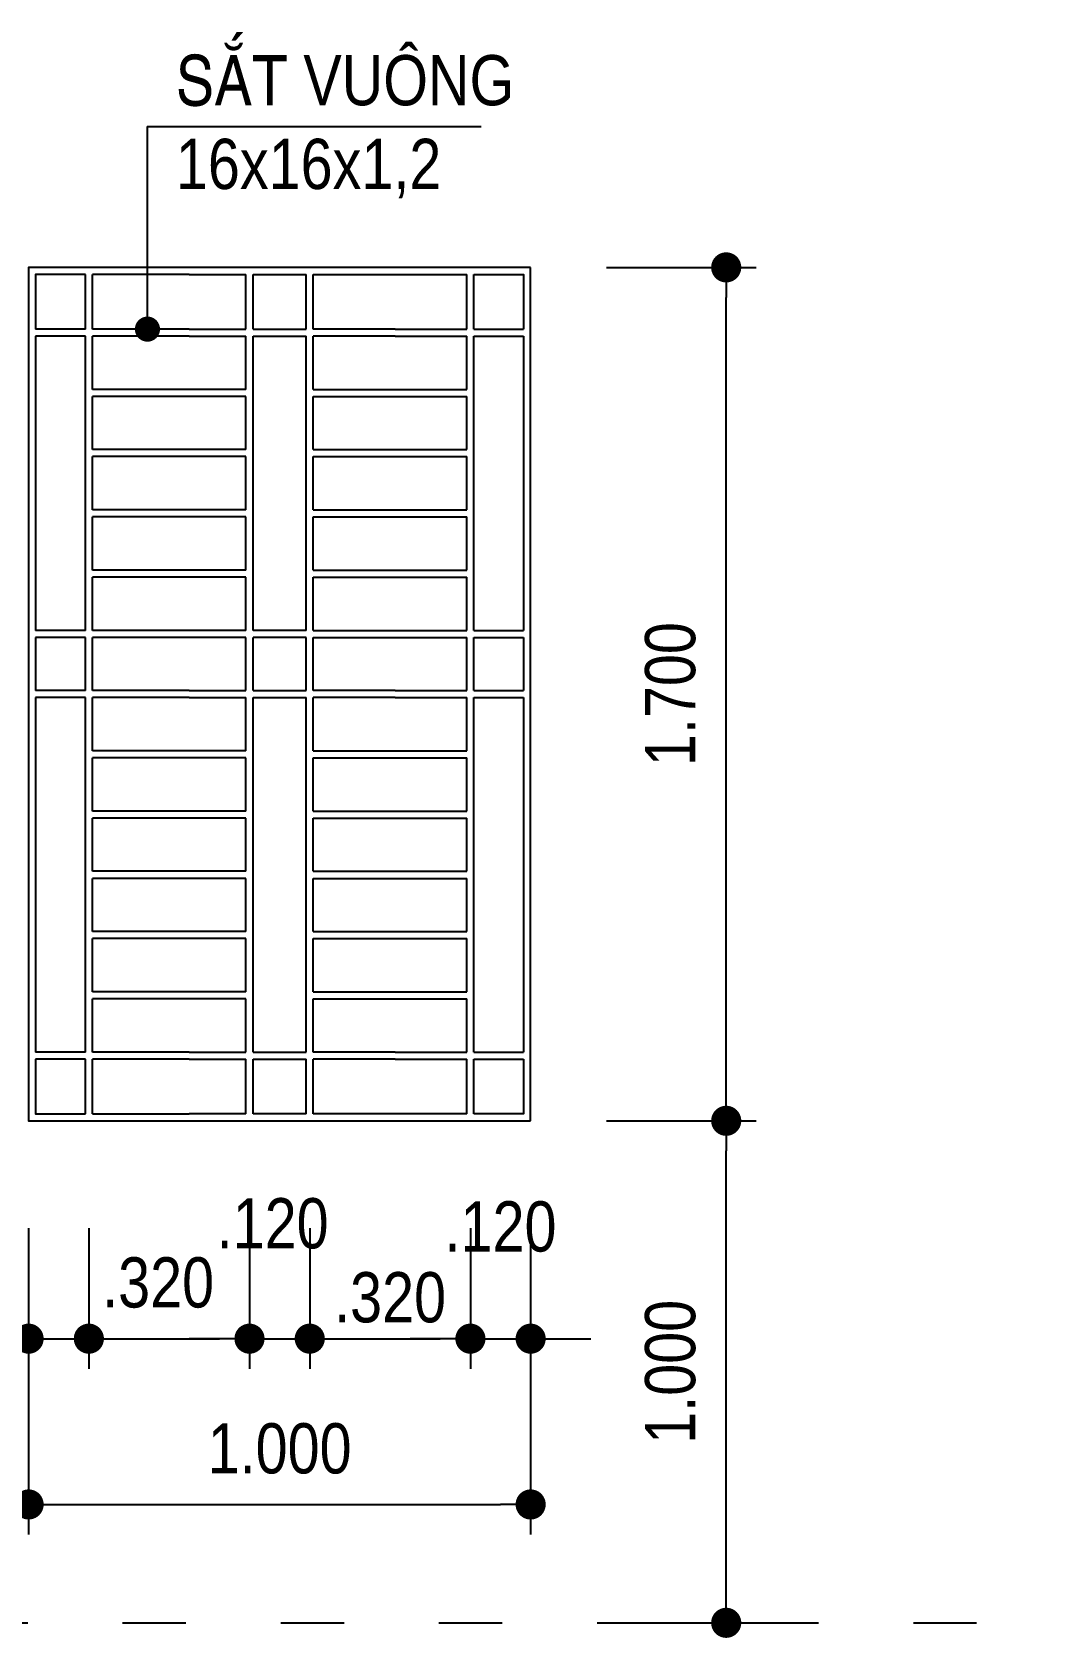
# Model space of a CAD drawing. Header units: millimetres. Extents: x 120 to 288, y 58 to 216.
# Drawn here: x 186.53 to 190.55, y 69.59 to 75.99 of the extents above; entities that cross this region are included whole.
import ezdxf

# ---------------------------------------------------------------- set-up
doc = ezdxf.new("R2010")
doc.units = ezdxf.units.MM
doc.header["$LTSCALE"] = 0.3
doc.header["$MEASUREMENT"] = 0
doc.linetypes.add('ACAD_ISO03W100', pattern=[30, 12, -18])
doc.layers.get('0').update_dxf_attribs({"linetype": 'CONTINUOUS', "lineweight": 13})
doc.layers.get('DEFPOINTS').update_dxf_attribs({"linetype": 'CONTINUOUS', "lineweight": 13})
for name, color, linetype in [('HATCH', 8, 'CONTINUOUS'), ('LAYER 1', 1, 'CONTINUOUS'), ('LAYER1', 1, 'CONTINUOUS')]:
    doc.layers.add(name, color=color, linetype=linetype)
doc.styles.add('HELVE-KT', font='vhelvcn.TTF')
doc.dimstyles.new('1-50', dxfattribs={"dimtxt": 0.2, "dimasz": 0.12, "dimexe": 0.12, "dimexo": 0.2, "dimgap": 0.12, "dimtad": 1, "dimdec": 3, "dimlfac": 0.5, "dimzin": 4, "dimdsep": 46, "dimtxsty": 'HELVE-KT', "dimblk1": 'DOT', "dimblk2": 'DOT', "dimsah": 1, "dimcen": -0.18, "dimadec": 3, "dimazin": 0, "dimtfac": 1, "dimtdec": 3, "dimtmove": 2, "dimatfit": 3, "dimldrblk": 'DOT', "dimfxl": 0, "dimtolj": 1, "dimtzin": 4, "dimarcsym": 0})

# ---------------------------------------------------------------- blocks, each defined once
blk = doc.blocks.new('_DOT')
at = {"color": 0, "linetype": 'ByBlock'}
blk.add_line((-0.5, 0), (-1, 0), dxfattribs=at)
at = {"color": 0, "linetype": 'ByBlock', "const_width": 0.5}
blk.add_lwpolyline([(-0.25, 0, 1), (0.25, 0, 1)], format="xyb", close=True, dxfattribs=at)
blk = doc.blocks.new('*D1261')
at = {"layer": 'DEFPOINTS', "color": 0, "linetype": 'Continuous', "lineweight": -2, "ltscale": 0.08}
for p in [(188.6153, 75.0511), (189.2918, 75.0511), (188.6153, 71.6511)]:
    blk.add_point(p, dxfattribs=at)
at = {"layer": 'LAYER1', "color": 0, "linetype": 'Continuous', "lineweight": -2, "ltscale": 0.08}
for p, q in [((188.8153, 75.0511), (189.4118, 75.0511)), ((189.2918, 71.7711), (189.2918, 74.9311)), ((188.8153, 71.6511), (189.4118, 71.6511))]:
    blk.add_line(p, q, dxfattribs=at)
at = {"layer": 'LAYER1', "color": 0, "linetype": 'Continuous', "lineweight": -2, "ltscale": 0.08, "xscale": 0.12, "yscale": 0.12, "zscale": 0.12}
for p, rotation in [((189.2918, 75.0511), 90), ((189.2918, 71.6511), 270)]:
    blk.add_blockref('_DOT', p, dxfattribs=dict(at, rotation=rotation))
at = {"layer": 'LAYER1', "color": 0, "linetype": 'Continuous', "ltscale": 0.08, "insert": (189.0697, 73.3511), "char_height": 0.2, "attachment_point": 5, "rotation": 90, "style": 'HELVE-KT'}
blk.add_mtext('\\A1;1.700', dxfattribs=at)
blk = doc.blocks.new('*D1262')
at = {"layer": 'DEFPOINTS', "color": 0, "linetype": 'Continuous', "lineweight": -2, "ltscale": 0.08}
for p in [(188.6153, 71.6511), (189.2918, 71.6511), (188.6753, 69.6511)]:
    blk.add_point(p, dxfattribs=at)
at = {"layer": 'LAYER1', "color": 0, "linetype": 'Continuous', "lineweight": -2, "ltscale": 0.08}
for p, q in [((188.8153, 71.6511), (189.4118, 71.6511)), ((189.2918, 69.7711), (189.2918, 71.5311)), ((188.8753, 69.6511), (189.4118, 69.6511))]:
    blk.add_line(p, q, dxfattribs=at)
at = {"layer": 'LAYER1', "color": 0, "linetype": 'Continuous', "lineweight": -2, "ltscale": 0.08, "xscale": 0.12, "yscale": 0.12, "zscale": 0.12}
for p, rotation in [((189.2918, 71.6511), 90), ((189.2918, 69.6511), 270)]:
    blk.add_blockref('_DOT', p, dxfattribs=dict(at, rotation=rotation))
at = {"layer": 'LAYER1', "color": 0, "linetype": 'Continuous', "ltscale": 0.08, "insert": (189.0697, 70.6511), "char_height": 0.2, "attachment_point": 5, "rotation": 90, "style": 'HELVE-KT'}
blk.add_mtext('\\A1;1.000', dxfattribs=at)
blk = doc.blocks.new('*D1266')
at = {"layer": 'DEFPOINTS', "color": 0, "linetype": 'Continuous', "lineweight": -2, "ltscale": 0.08}
for p in [(186.5128, 71.4231), (186.7528, 71.4231), (186.7528, 70.7831)]:
    blk.add_point(p, dxfattribs=at)
at = {"layer": 'LAYER1', "color": 0, "linetype": 'Continuous', "lineweight": -2, "ltscale": 0.08}
for p, q in [((186.5128, 71.2231), (186.5128, 70.6631)), ((186.7528, 71.2231), (186.7528, 70.6631)), ((186.3928, 70.7831), (186.2728, 70.7831)), ((186.5128, 70.7831), (186.7528, 70.7831)), ((186.8728, 70.7831), (186.9928, 70.7831))]:
    blk.add_line(p, q, dxfattribs=at)
at = {"layer": 'LAYER1', "color": 0, "linetype": 'Continuous', "lineweight": -2, "ltscale": 0.08, "xscale": 0.12, "yscale": 0.12, "zscale": 0.12}
blk.add_blockref('_DOT', (186.5128, 70.7831), dxfattribs=at)
at = {"layer": 'LAYER1', "color": 0, "linetype": 'Continuous', "lineweight": -2, "ltscale": 0.08, "xscale": 0.12, "yscale": 0.12, "zscale": 0.12, "rotation": 180}
blk.add_blockref('_DOT', (186.7528, 70.7831), dxfattribs=at)
at = {"layer": 'LAYER1', "color": 0, "linetype": 'Continuous', "ltscale": 0.08, "insert": (186.1947, 70.9975), "char_height": 0.2, "attachment_point": 5, "style": 'HELVE-KT'}
blk.add_mtext('\\A1;.120', dxfattribs=at)
blk = doc.blocks.new('*D1267')
at = {"layer": 'DEFPOINTS', "color": 0, "linetype": 'Continuous', "lineweight": -2, "ltscale": 0.08}
for p in [(186.7528, 71.4231), (187.3928, 71.4231), (187.3928, 70.7831)]:
    blk.add_point(p, dxfattribs=at)
at = {"layer": 'LAYER1', "color": 0, "linetype": 'Continuous', "lineweight": -2, "ltscale": 0.08}
for p, q in [((186.7528, 71.2231), (186.7528, 70.6631)), ((187.3928, 71.2231), (187.3928, 70.6631)), ((186.8728, 70.7831), (187.2728, 70.7831))]:
    blk.add_line(p, q, dxfattribs=at)
at = {"layer": 'LAYER1', "color": 0, "linetype": 'Continuous', "lineweight": -2, "ltscale": 0.08, "xscale": 0.12, "yscale": 0.12, "zscale": 0.12, "rotation": 180}
blk.add_blockref('_DOT', (186.7528, 70.7831), dxfattribs=at)
at = {"layer": 'LAYER1', "color": 0, "linetype": 'Continuous', "lineweight": -2, "ltscale": 0.08, "xscale": 0.12, "yscale": 0.12, "zscale": 0.12}
blk.add_blockref('_DOT', (187.3928, 70.7831), dxfattribs=at)
at = {"layer": 'LAYER1', "color": 0, "linetype": 'Continuous', "ltscale": 0.08, "insert": (187.0287, 71.0059), "char_height": 0.2, "attachment_point": 5, "style": 'HELVE-KT'}
blk.add_mtext('\\A1;.320', dxfattribs=at)
blk = doc.blocks.new('*D1272')
at = {"layer": 'DEFPOINTS', "color": 0, "linetype": 'Continuous', "lineweight": -2, "ltscale": 0.08}
for p in [(188.2728, 71.4231), (188.5128, 71.4231), (188.5128, 70.7831)]:
    blk.add_point(p, dxfattribs=at)
at = {"layer": 'LAYER1', "color": 0, "linetype": 'Continuous', "lineweight": -2, "ltscale": 0.08}
for p, q in [((188.2728, 71.2231), (188.2728, 70.6631)), ((188.5128, 71.2231), (188.5128, 70.6631)), ((188.1528, 70.7831), (188.0328, 70.7831)), ((188.2728, 70.7831), (188.5128, 70.7831)), ((188.6328, 70.7831), (188.7528, 70.7831))]:
    blk.add_line(p, q, dxfattribs=at)
at = {"layer": 'LAYER1', "color": 0, "linetype": 'Continuous', "lineweight": -2, "ltscale": 0.08, "xscale": 0.12, "yscale": 0.12, "zscale": 0.12}
blk.add_blockref('_DOT', (188.2728, 70.7831), dxfattribs=at)
at = {"layer": 'LAYER1', "color": 0, "linetype": 'Continuous', "lineweight": -2, "ltscale": 0.08, "xscale": 0.12, "yscale": 0.12, "zscale": 0.12, "rotation": 180}
blk.add_blockref('_DOT', (188.5128, 70.7831), dxfattribs=at)
at = {"layer": 'LAYER1', "color": 0, "linetype": 'Continuous', "ltscale": 0.08, "insert": (188.3928, 71.2289), "char_height": 0.2, "attachment_point": 5, "style": 'HELVE-KT'}
blk.add_mtext('\\A1;.120', dxfattribs=at)
blk = doc.blocks.new('*D1273')
at = {"layer": 'DEFPOINTS', "color": 0, "lineweight": -2, "ltscale": 0.08}
for p in [(187.3928, 71.4231), (187.6328, 71.4231), (187.6328, 70.7831)]:
    blk.add_point(p, dxfattribs=at)
at = {"layer": 'LAYER1', "color": 0, "lineweight": -2, "ltscale": 0.08}
for p, q in [((187.3928, 71.2231), (187.3928, 70.6631)), ((187.6328, 71.2231), (187.6328, 70.6631)), ((187.2728, 70.7831), (187.1528, 70.7831)), ((187.3928, 70.7831), (187.6328, 70.7831)), ((187.7528, 70.7831), (187.8728, 70.7831))]:
    blk.add_line(p, q, dxfattribs=at)
at = {"layer": 'LAYER1', "color": 0, "lineweight": -2, "ltscale": 0.08, "xscale": 0.12, "yscale": 0.12, "zscale": 0.12}
blk.add_blockref('_DOT', (187.3928, 70.7831), dxfattribs=at)
at = {"layer": 'LAYER1', "color": 0, "lineweight": -2, "ltscale": 0.08, "xscale": 0.12, "yscale": 0.12, "zscale": 0.12, "rotation": 180}
blk.add_blockref('_DOT', (187.6328, 70.7831), dxfattribs=at)
at = {"layer": 'LAYER1', "color": 0, "ltscale": 0.08, "insert": (187.485, 71.2414), "char_height": 0.2, "attachment_point": 5, "style": 'HELVE-KT'}
blk.add_mtext('\\A1;.120', dxfattribs=at)
blk = doc.blocks.new('*D1274')
at = {"layer": 'DEFPOINTS', "color": 0, "lineweight": -2, "ltscale": 0.08}
for p in [(187.6328, 71.4231), (188.2728, 71.4231), (188.2728, 70.7831)]:
    blk.add_point(p, dxfattribs=at)
at = {"layer": 'LAYER1', "color": 0, "lineweight": -2, "ltscale": 0.08}
for p, q in [((187.6328, 71.2231), (187.6328, 70.6631)), ((188.2728, 71.2231), (188.2728, 70.6631)), ((187.7528, 70.7831), (188.1528, 70.7831))]:
    blk.add_line(p, q, dxfattribs=at)
at = {"layer": 'LAYER1', "color": 0, "lineweight": -2, "ltscale": 0.08, "xscale": 0.12, "yscale": 0.12, "zscale": 0.12, "rotation": 180}
blk.add_blockref('_DOT', (187.6328, 70.7831), dxfattribs=at)
at = {"layer": 'LAYER1', "color": 0, "lineweight": -2, "ltscale": 0.08, "xscale": 0.12, "yscale": 0.12, "zscale": 0.12}
blk.add_blockref('_DOT', (188.2728, 70.7831), dxfattribs=at)
at = {"layer": 'LAYER1', "color": 0, "ltscale": 0.08, "insert": (187.9528, 70.9467), "char_height": 0.2, "attachment_point": 5, "style": 'HELVE-KT'}
blk.add_mtext('\\A1;.320', dxfattribs=at)
blk = doc.blocks.new('*D1278')
at = {"layer": 'DEFPOINTS', "color": 0, "linetype": 'Continuous', "lineweight": -2, "ltscale": 0.08}
for p in [(186.5128, 71.049), (188.5128, 71.049), (188.5128, 70.1226)]:
    blk.add_point(p, dxfattribs=at)
at = {"layer": 'LAYER 1', "color": 0, "linetype": 'Continuous', "lineweight": -2, "ltscale": 0.08}
for p, q in [((186.5128, 70.849), (186.5128, 70.0026)), ((188.5128, 70.849), (188.5128, 70.0026)), ((186.6328, 70.1226), (188.3928, 70.1226))]:
    blk.add_line(p, q, dxfattribs=at)
at = {"layer": 'LAYER 1', "color": 0, "linetype": 'Continuous', "lineweight": -2, "ltscale": 0.08, "xscale": 0.12, "yscale": 0.12, "zscale": 0.12, "rotation": 180}
blk.add_blockref('_DOT', (186.5128, 70.1226), dxfattribs=at)
at = {"layer": 'LAYER 1', "color": 0, "linetype": 'Continuous', "lineweight": -2, "ltscale": 0.08, "xscale": 0.12, "yscale": 0.12, "zscale": 0.12}
blk.add_blockref('_DOT', (188.5128, 70.1226), dxfattribs=at)
at = {"layer": 'LAYER 1', "color": 0, "linetype": 'Continuous', "ltscale": 0.08, "insert": (187.5128, 70.3448), "char_height": 0.2, "attachment_point": 5, "style": 'HELVE-KT'}
blk.add_mtext('\\A1;1.000', dxfattribs=at)

msp = doc.modelspace()

# ---------------------------------------------------------------- linework, layer by layer
at = {"layer": 'HATCH', "linetype": 'Continuous', "ltscale": 0.08}
for points in [[(186.98523, 75.61287), (188.31529, 75.61287)], [(186.98523, 75.61287), (186.98523, 74.8228)], [(188.51277, 75.05106), (186.51277, 75.05106), (186.51277, 71.65106), (188.51277, 71.65106)], [(188.51277, 71.65106), (188.51277, 75.05106)], [(186.73877, 75.02306), (186.54077, 75.02306), (186.54077, 74.80506)], [(186.73877, 74.80506), (186.73877, 75.02306)], [(187.15277, 75.02306), (186.76677, 75.02306)], [(186.76677, 74.80506), (186.76677, 75.02306)], [(187.15277, 75.02306), (187.37877, 75.02306)], [(187.37877, 74.80506), (187.37877, 75.02306)], [(187.40677, 75.02306), (187.61877, 75.02306)], [(187.40677, 74.80506), (187.40677, 75.02306)], [(187.61877, 74.80506), (187.61877, 75.02306)], [(187.64677, 75.02306), (188.25877, 75.02306)], [(187.64677, 74.80506), (187.64677, 75.02306)], [(188.25877, 74.80506), (188.25877, 75.02306)], [(188.28677, 75.02306), (188.48477, 75.02306), (188.48477, 74.80506)], [(188.28677, 74.80506), (188.28677, 75.02306)], [(186.73877, 74.80506), (186.54077, 74.80506)], [(187.15277, 74.80506), (186.76677, 74.80506)], [(187.15277, 74.80506), (187.37877, 74.80506)], [(187.40677, 74.80506), (187.61877, 74.80506)], [(187.97277, 74.80506), (187.64677, 74.80506)], [(187.97277, 74.80506), (188.25877, 74.80506)], [(188.28677, 74.80506), (188.48477, 74.80506)], [(186.54077, 74.77706), (186.54077, 73.60506)], [(186.73877, 74.77706), (186.54077, 74.77706)], [(186.73877, 73.60506), (186.73877, 74.77706)], [(186.76677, 74.56506), (186.76677, 74.77706)], [(187.15277, 74.77706), (186.76677, 74.77706)], [(187.15277, 74.77706), (187.37877, 74.77706)], [(187.37877, 74.56506), (187.37877, 74.77706)], [(187.40677, 74.77706), (187.61877, 74.77706)], [(187.40677, 73.60506), (187.40677, 74.77706)], [(187.61877, 73.60506), (187.61877, 74.77706)], [(187.64677, 74.56506), (187.64677, 74.77706)], [(187.97277, 74.77706), (187.64677, 74.77706)], [(187.97277, 74.77706), (188.25877, 74.77706)], [(188.25877, 74.56506), (188.25877, 74.77706)], [(188.28677, 73.60506), (188.28677, 74.77706)], [(188.28677, 74.77706), (188.48477, 74.77706)], [(188.48477, 74.77706), (188.48477, 73.60506)], [(187.37877, 74.56506), (186.76677, 74.56506)], [(186.76677, 74.32506), (186.76677, 74.53706)], [(187.37877, 74.53706), (186.76677, 74.53706)], [(187.37877, 74.32506), (187.37877, 74.53706)], [(187.64677, 74.56506), (188.25877, 74.56506)], [(187.64677, 74.32506), (187.64677, 74.53706)], [(187.64677, 74.53706), (188.25877, 74.53706)], [(188.25877, 74.32506), (188.25877, 74.53706)], [(187.37877, 74.32506), (186.76677, 74.32506)], [(186.76677, 74.08506), (186.76677, 74.29706)], [(187.37877, 74.29706), (186.76677, 74.29706)], [(187.37877, 74.08506), (187.37877, 74.29706)], [(187.64677, 74.32506), (188.25877, 74.32506)], [(187.64677, 74.08506), (187.64677, 74.29706)], [(187.64677, 74.29706), (188.25877, 74.29706)], [(188.25877, 74.08506), (188.25877, 74.29706)], [(187.37877, 74.08506), (186.76677, 74.08506)], [(187.64677, 74.08506), (188.25877, 74.08506)], [(186.76677, 73.84506), (186.76677, 74.05706)], [(187.37877, 74.05706), (186.76677, 74.05706)], [(187.37877, 73.84506), (187.37877, 74.05706)], [(187.64677, 73.84506), (187.64677, 74.05706)], [(187.64677, 74.05706), (188.25877, 74.05706)], [(188.25877, 73.84506), (188.25877, 74.05706)], [(187.37877, 73.84506), (186.76677, 73.84506)], [(187.64677, 73.84506), (188.25877, 73.84506)], [(186.76677, 73.60506), (186.76677, 73.81706)], [(187.37877, 73.81706), (186.76677, 73.81706)], [(187.37877, 73.60506), (187.37877, 73.81706)], [(187.64677, 73.60506), (187.64677, 73.81706)], [(187.64677, 73.81706), (188.25877, 73.81706)], [(188.25877, 73.60506), (188.25877, 73.81706)], [(186.73877, 73.60506), (186.54077, 73.60506)], [(186.54077, 73.57706), (186.54077, 73.36506)], [(186.73877, 73.57706), (186.54077, 73.57706)], [(186.73877, 73.36506), (186.73877, 73.57706)], [(187.37877, 73.60506), (186.76677, 73.60506)], [(186.76677, 73.36506), (186.76677, 73.57706)], [(187.37877, 73.57706), (186.76677, 73.57706)], [(187.37877, 73.36506), (187.37877, 73.57706)], [(187.61877, 73.60506), (187.40677, 73.60506)], [(187.61877, 73.57706), (187.40677, 73.57706)], [(187.40677, 73.36506), (187.40677, 73.57706)], [(187.61877, 73.36506), (187.61877, 73.57706)], [(187.64677, 73.60506), (188.25877, 73.60506)], [(187.64677, 73.36506), (187.64677, 73.57706)], [(187.64677, 73.57706), (188.25877, 73.57706)], [(188.25877, 73.36506), (188.25877, 73.57706)], [(188.28677, 73.60506), (188.48477, 73.60506)], [(188.28677, 73.36506), (188.28677, 73.57706)], [(188.28677, 73.57706), (188.48477, 73.57706)], [(188.48477, 73.57706), (188.48477, 73.36506)], [(186.73877, 73.36506), (186.54077, 73.36506)], [(186.54077, 73.33706), (186.54077, 71.92506)], [(186.73877, 73.33706), (186.54077, 73.33706)], [(186.73877, 71.92506), (186.73877, 73.33706)], [(187.15277, 73.36506), (186.76677, 73.36506)], [(186.76677, 73.12506), (186.76677, 73.33706)], [(187.15277, 73.33706), (186.76677, 73.33706)], [(187.15277, 73.36506), (187.37877, 73.36506)], [(187.15277, 73.33706), (187.37877, 73.33706)], [(187.37877, 73.12506), (187.37877, 73.33706)], [(187.40677, 73.36506), (187.61877, 73.36506)], [(187.40677, 73.33706), (187.61877, 73.33706)], [(187.40677, 71.92506), (187.40677, 73.33706)], [(187.61877, 71.92506), (187.61877, 73.33706)], [(187.97277, 73.36506), (187.64677, 73.36506)], [(187.64677, 73.12506), (187.64677, 73.33706)], [(187.97277, 73.33706), (187.64677, 73.33706)], [(187.97277, 73.36506), (188.25877, 73.36506)], [(187.97277, 73.33706), (188.25877, 73.33706)], [(188.25877, 73.12506), (188.25877, 73.33706)], [(188.28677, 73.36506), (188.48477, 73.36506)], [(188.28677, 71.92506), (188.28677, 73.33706)], [(188.28677, 73.33706), (188.48477, 73.33706)], [(188.48477, 73.33706), (188.48477, 71.92506)], [(187.37877, 73.12506), (186.76677, 73.12506)], [(187.64677, 73.12506), (188.25877, 73.12506)], [(186.76677, 72.88506), (186.76677, 73.09706)], [(187.37877, 73.09706), (186.76677, 73.09706)], [(187.37877, 72.88506), (187.37877, 73.09706)], [(187.64677, 72.88506), (187.64677, 73.09706)], [(187.64677, 73.09706), (188.25877, 73.09706)], [(188.25877, 72.88506), (188.25877, 73.09706)], [(187.37877, 72.88506), (186.76677, 72.88506)], [(187.64677, 72.88506), (188.25877, 72.88506)], [(186.76677, 72.64506), (186.76677, 72.85706)], [(187.37877, 72.85706), (186.76677, 72.85706)], [(187.37877, 72.64506), (187.37877, 72.85706)], [(187.64677, 72.64506), (187.64677, 72.85706)], [(187.64677, 72.85706), (188.25877, 72.85706)], [(188.25877, 72.64506), (188.25877, 72.85706)], [(187.37877, 72.64506), (186.76677, 72.64506)], [(186.76677, 72.40506), (186.76677, 72.61706)], [(187.37877, 72.61706), (186.76677, 72.61706)], [(187.37877, 72.40506), (187.37877, 72.61706)], [(187.64677, 72.64506), (188.25877, 72.64506)], [(187.64677, 72.40506), (187.64677, 72.61706)], [(187.64677, 72.61706), (188.25877, 72.61706)], [(188.25877, 72.40506), (188.25877, 72.61706)], [(187.37877, 72.40506), (186.76677, 72.40506)], [(186.76677, 72.16506), (186.76677, 72.37706)], [(187.37877, 72.37706), (186.76677, 72.37706)], [(187.37877, 72.16506), (187.37877, 72.37706)], [(187.64677, 72.40506), (188.25877, 72.40506)], [(187.64677, 72.16506), (187.64677, 72.37706)], [(187.64677, 72.37706), (188.25877, 72.37706)], [(188.25877, 72.16506), (188.25877, 72.37706)], [(187.37877, 72.16506), (186.76677, 72.16506)], [(187.64677, 72.16506), (188.25877, 72.16506)], [(186.76677, 71.92506), (186.76677, 72.13706)], [(187.37877, 72.13706), (186.76677, 72.13706)], [(187.37877, 71.92506), (187.37877, 72.13706)], [(187.64677, 71.92506), (187.64677, 72.13706)], [(187.64677, 72.13706), (188.25877, 72.13706)], [(188.25877, 71.92506), (188.25877, 72.13706)], [(186.73877, 71.92506), (186.54077, 71.92506)], [(187.15277, 71.92506), (186.76677, 71.92506)], [(187.15277, 71.92506), (187.37877, 71.92506)], [(187.40677, 71.92506), (187.61877, 71.92506)], [(187.97277, 71.92506), (187.64677, 71.92506)], [(187.97277, 71.92506), (188.25877, 71.92506)], [(188.28677, 71.92506), (188.48477, 71.92506)], [(186.54077, 71.89706), (186.54077, 71.67906), (186.73877, 71.67906)], [(186.73877, 71.89706), (186.54077, 71.89706)], [(186.73877, 71.67906), (186.73877, 71.89706)], [(186.76677, 71.67906), (186.76677, 71.89706)], [(187.15277, 71.89706), (186.76677, 71.89706)], [(187.15277, 71.89706), (187.37877, 71.89706)], [(187.37877, 71.67906), (187.37877, 71.89706)], [(187.40677, 71.89706), (187.61877, 71.89706)], [(187.40677, 71.67906), (187.40677, 71.89706)], [(187.61877, 71.67906), (187.61877, 71.89706)], [(187.64677, 71.67906), (187.64677, 71.89706)], [(187.97277, 71.89706), (187.64677, 71.89706)], [(187.97277, 71.89706), (188.25877, 71.89706)], [(188.25877, 71.67906), (188.25877, 71.89706)], [(188.48477, 71.89706), (188.48477, 71.67906), (188.28677, 71.67906)], [(188.28677, 71.67906), (188.28677, 71.89706)], [(188.28677, 71.89706), (188.48477, 71.89706)], [(186.76677, 71.67906), (187.15277, 71.67906)], [(187.37877, 71.67906), (187.15277, 71.67906)], [(187.61877, 71.67906), (187.40677, 71.67906)], [(188.25877, 71.67906), (187.64677, 71.67906)]]:
    msp.add_lwpolyline(points, dxfattribs=at)
at = {"layer": 'LAYER 1', "lineweight": -2, "ltscale": 0.08, "const_width": 0.05}
msp.add_lwpolyline([(186.96126, 74.80506, 1), (187.01126, 74.80506, 1)], format="xyb", close=True, dxfattribs=at)
at = {"layer": 'LAYER 1', "linetype": 'ACAD_ISO03W100', "ltscale": 0.07}
msp.add_lwpolyline([(178.06729, 69.65106), (197.2029, 69.65106)], dxfattribs=at)

# ---------------------------------------------------------------- texts
at = {"layer": 'LAYER1', "ltscale": 1000, "insert": (187.09966, 75.89679), "char_height": 0.25, "width": 5.8704204, "attachment_point": 1, "style": 'HELVE-KT'}
msp.add_mtext('{\\H0.8x;SAÉT VUOÂNG \\P16x16x1,2 } ', dxfattribs=at)

# ---------------------------------------------------------------- dimensions: what is measured, and where the dimension line sits
at = {"layer": 'LAYER 1', "linetype": 'Continuous', "ltscale": 0.08}
dim = msp.add_linear_dim(base=(188.51277, 70.12264), p1=(186.51277, 71.04896), p2=(188.51277, 71.04896), dimstyle='1-50', dxfattribs=at)
dim.commit()
dim.dimension.update_dxf_attribs({"geometry": '*D1278', "text_midpoint": (187.51277, 70.34477)})
at = {"layer": 'LAYER1', "linetype": 'Continuous', "ltscale": 0.08}
for base, p1, p2, picture, middle in [((189.29183, 75.05106), (188.61529, 71.65106), (188.61529, 75.05106), '*D1261', (189.0697, 73.35106)), ((189.29183, 71.65106), (188.67529, 69.65106), (188.61529, 71.65106), '*D1262', (189.0697, 70.65106))]:
    dim = msp.add_linear_dim(base=base, p1=p1, p2=p2, angle=90, dimstyle='1-50', dxfattribs=at)
    dim.commit()
    dim.dimension.update_dxf_attribs({"geometry": picture, "text_midpoint": middle})
for base, p1, p2, picture, middle in [((186.75277, 70.78311), (186.51277, 71.42307), (186.75277, 71.42307), '*D1266', (186.19471, 70.99755)), ((187.39277, 70.78311), (186.75277, 71.42307), (187.39277, 71.42307), '*D1267', (187.02869, 71.00589)), ((188.51277, 70.78311), (188.27277, 71.42307), (188.51277, 71.42307), '*D1272', (188.39277, 71.22885))]:
    dim = msp.add_linear_dim(base=base, p1=p1, p2=p2, dimstyle='1-50', dxfattribs=at)
    dim.commit()
    dim.dimension.update_dxf_attribs({"geometry": picture, "text_midpoint": middle, "dimtype": 160})
at = {"layer": 'LAYER1', "ltscale": 0.08}
for base, p1, p2, picture, middle in [((187.63277, 70.78311), (187.39277, 71.42307), (187.63277, 71.42307), '*D1273', (187.48503, 71.24137)), ((188.27277, 70.78311), (187.63277, 71.42307), (188.27277, 71.42307), '*D1274', (187.95277, 70.9467))]:
    dim = msp.add_linear_dim(base=base, p1=p1, p2=p2, dimstyle='1-50', dxfattribs=at)
    dim.commit()
    dim.dimension.update_dxf_attribs({"geometry": picture, "text_midpoint": middle, "dimtype": 160})

doc.saveas('drawing.dxf')
